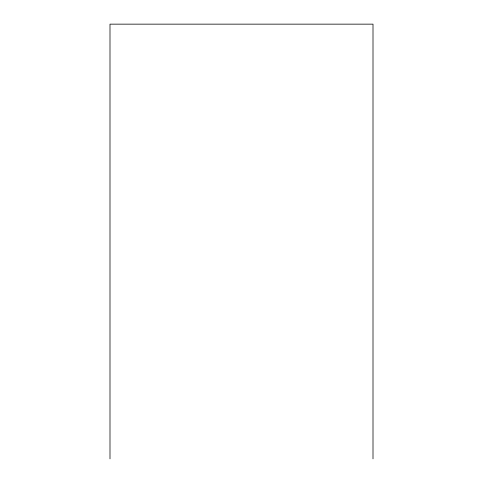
<?xml version="1.0" encoding="UTF-8"?>
<svg xmlns="http://www.w3.org/2000/svg" width="483" height="483" viewBox="0 0 483 483"><rect width="100%" height="100%" fill="white"/><g stroke="black" fill="none" stroke-linecap="round" stroke-linejoin="round"><path stroke-width="0.72" d="M373.003 458.85L373.003 24.15L109.997 24.15L109.997 458.85"/></g></svg>
